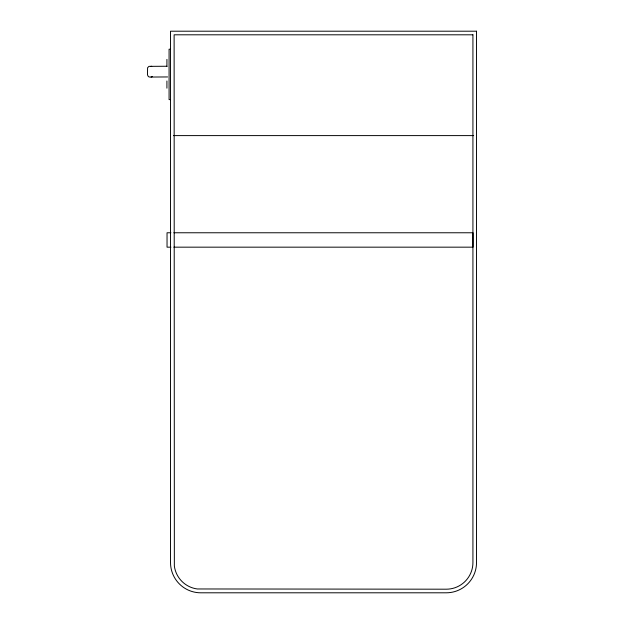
<?xml version="1.0" encoding="UTF-8"?>
<svg xmlns="http://www.w3.org/2000/svg" width="624" height="624" viewBox="0 0 624 624"><rect width="100%" height="100%" fill="white"/><g stroke="black" fill="none" stroke-linecap="round" stroke-linejoin="round"><path stroke-width="0.94" d="M152.35 76.635L151.078 77.048M167.591 76.947L149.643 77.048L148.372 76.635L147.482 74.888L147.584 67.743L148.972 66.355L166.92 66.253M170.524 49.202L169.081 49.202L169.081 99.598L170.524 99.598M173.402 135.603L473.639 135.603M170.937 232.768L167.037 232.768L167.037 247.166L170.937 247.166M173.854 232.768L473.039 232.768L473.039 247.166L173.854 247.166M151.078 66.253L151.749 66.355M166.92 59.389L166.92 66.589M166.92 80.987L166.92 88.187M476.518 31.2L170.524 31.2L170.524 562.559A30.241 30.241 0 0 0 200.756 592.8L446.285 592.8A30.241 30.241 0 0 0 476.518 562.559L476.518 31.2M472.922 34.804L174.119 34.804L174.353 566.038A26.629 26.629 0 0 0 197.285 588.962L446.285 589.196A26.637 26.637 0 0 0 472.922 562.559L472.922 34.804"/></g></svg>
